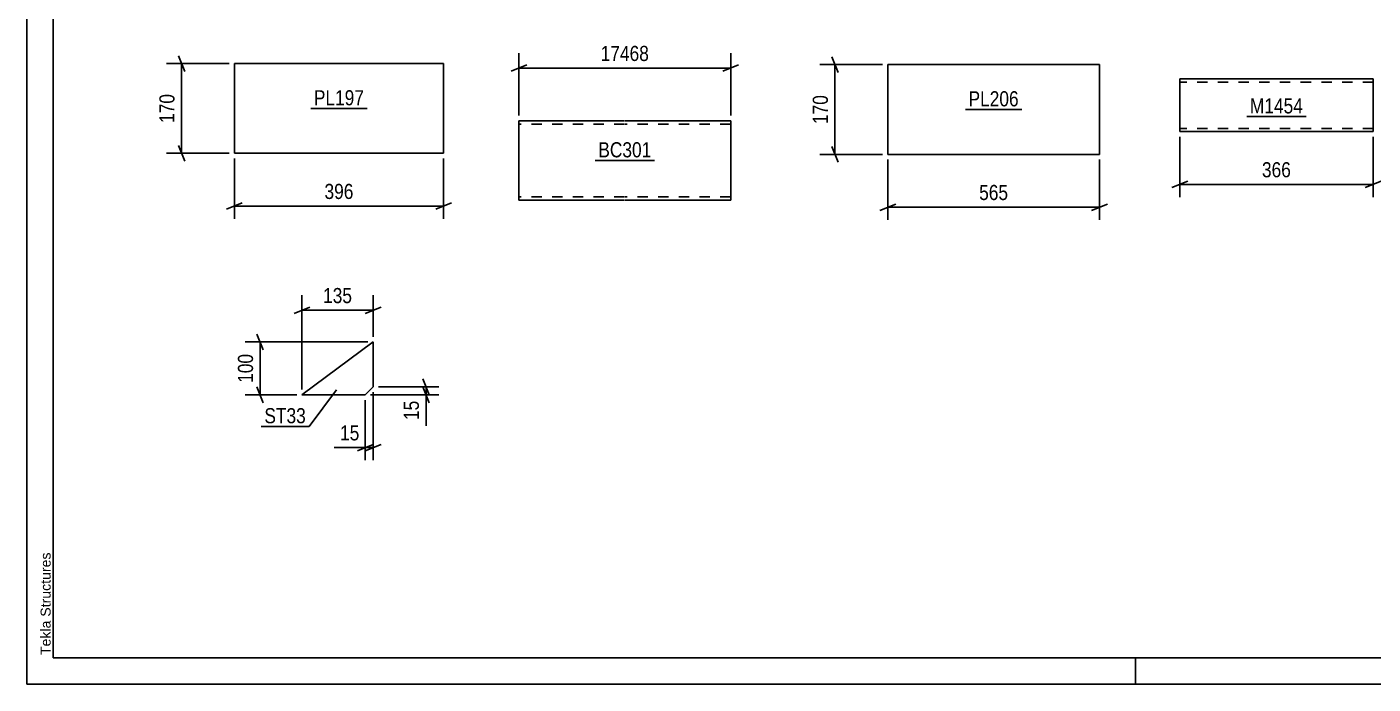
# Model space of a CAD drawing. Header units: millimetres. Extents: x 0 to 420, y 0 to 297.
# Drawn here: x 0 to 255, y 0 to 124.5 of the extents above; entities that cross this region are included whole.
import ezdxf

# ---------------------------------------------------------------- set-up
doc = ezdxf.new("R2010")
doc.units = ezdxf.units.MM
doc.linetypes.add('DXK_LINE_DOT2', pattern=[3.9198, 1.9599, -1.9599])
doc.styles.add('Arial', font='ARIAL.TTF', dxfattribs={"height": 0.2})
doc.styles.add('Arial Narrow', font='ARIALN.TTF', dxfattribs={"height": 0.2})

# ---------------------------------------------------------------- blocks, each defined once
blk = doc.blocks.new('Unknown-318465427-1115')
at = {"color": 5, "linetype": 'Continuous'}
for p, q in [((0, 297), (0, 0)), ((5, 292), (5, 5)), ((0, 0), (0, 5)), ((5, 5), (415, 5)), ((210, 0), (210, 5)), ((0, 0), (420, 0))]:
    blk.add_line(p, q, dxfattribs=at)
at = {"color": 174, "linetype": 'Continuous', "style": 'Arial'}
blk.add_text('Tekla Structures', height=1.9102, rotation=90, dxfattribs=at).set_placement((4.5, 5.5))
blk = doc.blocks.new('Part-318465427-17076 - 17075')
at = {"color": 2, "linetype": 'Continuous'}
for p, q in [((218.39, 113.46), (218.39, 114.66)), ((218.39, 114.66), (255, 114.66)), ((218.39, 105.86), (218.39, 113.46)), ((255, 114.66), (255, 114.56)), ((255, 114.56), (255, 113.46)), ((255, 113.46), (255, 104.66)), ((218.39, 104.75), (218.39, 105.86)), ((218.39, 104.66), (218.39, 104.75)), ((255, 104.66), (218.39, 104.66))]:
    blk.add_line(p, q, dxfattribs=at)
at = {"color": 7, "linetype": 'DXK_LINE_DOT2'}
for p, q in [((255, 114.06), (218.39, 114.06)), ((255, 114.3), (255, 113.46)), ((218.39, 105.86), (218.39, 105.01)), ((218.39, 105.26), (218.39, 105.3)), ((255, 105.26), (218.39, 105.26)), ((218.39, 104.66), (218.39, 104.66)), ((255, 105.3), (255, 105.4)), ((255, 105.26), (255, 105.3)), ((255, 105.26), (255, 105.3))]:
    blk.add_line(p, q, dxfattribs=at)
blk = doc.blocks.new('Part-318465427-17010 - 17009')
at = {"color": 2, "linetype": 'Continuous'}
for p, q in [((39.3, 117.55), (39.3, 100.55)), ((78.93, 117.55), (39.3, 117.55)), ((78.93, 100.55), (78.93, 117.55)), ((39.3, 100.55), (78.93, 100.55))]:
    blk.add_line(p, q, dxfattribs=at)
blk = doc.blocks.new('Part-318465427-16982 - 16981')
at = {"color": 2, "linetype": 'Continuous'}
for p, q in [((93.21, 91.78), (93.21, 106.69)), ((93.21, 106.69), (113.21, 106.69)), ((113.31, 106.69), (133.31, 106.69)), ((133.31, 91.69), (133.31, 106.69)), ((93.21, 91.78), (93.21, 91.69)), ((93.21, 91.69), (113.21, 91.69)), ((113.31, 91.69), (133.31, 91.69))]:
    blk.add_line(p, q, dxfattribs=at)
at = {"color": 7, "linetype": 'DXK_LINE_DOT2'}
for p, q in [((113.21, 106.09), (93.21, 106.09)), ((133.31, 106.09), (113.31, 106.09)), ((93.21, 92.29), (93.21, 92.34)), ((113.21, 92.29), (93.21, 92.29)), ((133.31, 92.29), (113.31, 92.29)), ((133.31, 92.29), (133.31, 92.34))]:
    blk.add_line(p, q, dxfattribs=at)
blk = doc.blocks.new('Part-318465427-17034 - 17033')
at = {"color": 2, "linetype": 'Continuous'}
for p, q in [((183.07, 117.35), (163.07, 117.35)), ((163.07, 117.35), (163.07, 100.35)), ((203.17, 117.35), (183.17, 117.35)), ((203.17, 100.35), (203.17, 117.35)), ((163.07, 100.35), (183.07, 100.35)), ((183.17, 100.35), (203.17, 100.35))]:
    blk.add_line(p, q, dxfattribs=at)
blk = doc.blocks.new('Part-318465427-17193 - 17192')
at = {"color": 2, "linetype": 'Continuous'}
for p, q in [((52.1, 54.81), (65.6, 64.81)), ((65.6, 64.81), (65.6, 56.31)), ((64.1, 54.81), (65.6, 56.31)), ((52.1, 54.81), (64.1, 54.81))]:
    blk.add_line(p, q, dxfattribs=at)
blk = doc.blocks.new('StraightDimension-318465427-17359 - 17075')
at = {"color": 7, "linetype": 'Continuous'}
for p, q in [((218.39, 103.66), (218.39, 92.26)), ((255, 103.66), (255, 92.26)), ((219.89, 95.26), (216.89, 94.06)), ((218.39, 94.66), (255, 94.66)), ((253.5, 94.06), (256.5, 95.26))]:
    blk.add_line(p, q, dxfattribs=at)
at = {"color": 0}
blk.add_wipeout([(240.04, 95.41), (240.04, 99.61), (233.35, 99.61), (233.35, 95.41)], dxfattribs=at)
at = {"color": 3, "style": 'Arial Narrow'}
blk.add_text('366', height=2.863, dxfattribs=at).set_placement((233.95, 96.01))
blk = doc.blocks.new('StraightDimension-318465427-17335 - 17009')
at = {"color": 7, "linetype": 'Continuous'}
for p, q in [((39.3, 99.55), (39.3, 88.15)), ((78.93, 99.55), (78.93, 88.15)), ((40.8, 91.15), (37.8, 89.95)), ((39.3, 90.55), (78.93, 90.55)), ((77.43, 89.95), (80.43, 91.15))]:
    blk.add_line(p, q, dxfattribs=at)
at = {"color": 0}
blk.add_wipeout([(62.46, 91.3), (62.46, 95.5), (55.77, 95.5), (55.77, 91.3)], dxfattribs=at)
at = {"color": 3, "style": 'Arial Narrow'}
blk.add_text('396', height=2.863, dxfattribs=at).set_placement((56.37, 91.9))
blk = doc.blocks.new('StraightDimension-318465427-17331 - 17009')
at = {"color": 7, "linetype": 'Continuous'}
for p, q in [((38.3, 117.55), (26.45, 117.55)), ((29.9, 116.05), (28.7, 119.05)), ((29.3, 100.55), (29.3, 117.55)), ((28.7, 102.05), (29.9, 99.05)), ((38.3, 100.55), (26.45, 100.55))]:
    blk.add_line(p, q, dxfattribs=at)
at = {"color": 0}
blk.add_wipeout([(28.55, 112.39), (24.35, 112.39), (24.35, 105.71), (28.55, 105.71)], dxfattribs=at)
at = {"color": 3, "style": 'Arial Narrow'}
blk.add_text('170', height=2.863, rotation=90.0002, dxfattribs=at).set_placement((27.95, 106.31))
blk = doc.blocks.new('StraightDimension-318465427-17287 - 16981')
at = {"color": 7, "linetype": 'Continuous'}
for p, q in [((93.21, 107.69), (93.21, 119.54)), ((133.31, 107.69), (133.31, 119.54)), ((94.71, 117.29), (91.71, 116.09)), ((93.21, 116.69), (133.31, 116.69)), ((131.81, 116.09), (134.81, 117.29))]:
    blk.add_line(p, q, dxfattribs=at)
at = {"color": 0}
blk.add_wipeout([(118.43, 117.44), (118.43, 121.64), (108.09, 121.64), (108.09, 117.44)], dxfattribs=at)
at = {"color": 3, "style": 'Arial Narrow'}
blk.add_text('17468', height=2.863, dxfattribs=at).set_placement((108.69, 118.04))
blk = doc.blocks.new('StraightDimension-318465427-17339 - 17033')
at = {"color": 7, "linetype": 'Continuous'}
for p, q in [((162.07, 117.35), (150.22, 117.35)), ((153.67, 115.85), (152.47, 118.85)), ((153.07, 100.35), (153.07, 117.35)), ((162.07, 100.35), (150.22, 100.35)), ((152.47, 101.85), (153.67, 98.85))]:
    blk.add_line(p, q, dxfattribs=at)
at = {"color": 0}
blk.add_wipeout([(152.32, 112.19), (148.12, 112.19), (148.12, 105.5), (152.32, 105.5)], dxfattribs=at)
at = {"color": 3, "style": 'Arial Narrow'}
blk.add_text('170', height=2.863, rotation=90.0002, dxfattribs=at).set_placement((151.72, 106.1))
blk = doc.blocks.new('StraightDimension-318465427-17343 - 17033')
at = {"color": 7, "linetype": 'Continuous'}
for p, q in [((163.07, 99.35), (163.07, 87.95)), ((203.17, 99.35), (203.17, 87.95)), ((164.57, 90.95), (161.57, 89.75)), ((163.07, 90.35), (203.17, 90.35)), ((201.67, 89.75), (204.67, 90.95))]:
    blk.add_line(p, q, dxfattribs=at)
at = {"color": 0}
blk.add_wipeout([(186.46, 91.1), (186.46, 95.3), (179.78, 95.3), (179.78, 91.1)], dxfattribs=at)
at = {"color": 3, "style": 'Arial Narrow'}
blk.add_text('565', height=2.863, dxfattribs=at).set_placement((180.38, 91.7))
blk = doc.blocks.new('StraightDimension-318465427-17731 - 17192')
at = {"color": 7, "linetype": 'Continuous'}
for p, q in [((64.1, 53.81), (64.1, 42.41)), ((65.6, 55.31), (65.6, 42.41)), ((62.6, 44.21), (65.6, 45.41)), ((67.1, 45.41), (64.1, 44.21)), ((64.1, 44.81), (65.6, 44.81))]:
    blk.add_line(p, q, dxfattribs=at)
at = {"color": 0}
blk.add_wipeout([(63.57, 45.56), (63.57, 49.76), (58.72, 49.76), (58.72, 45.56)], dxfattribs=at)
at = {"color": 7, "linetype": 'Continuous'}
blk.add_line((64.1, 44.81), (58.19, 44.81), dxfattribs=at)
blk.add_line((64.1, 44.81), (58.19, 44.81), dxfattribs=at)
at = {"color": 3, "style": 'Arial Narrow'}
blk.add_text('15', height=2.863, dxfattribs=at).set_placement((59.32, 46.16))
blk = doc.blocks.new('StraightDimension-318465427-17723 - 17192')
at = {"color": 7, "linetype": 'Continuous'}
for p, q in [((66.6, 56.31), (78, 56.31)), ((75, 57.81), (76.2, 54.81)), ((76.2, 53.31), (75, 56.31)), ((75.6, 54.81), (75.6, 56.31)), ((65.1, 54.81), (78, 54.81))]:
    blk.add_line(p, q, dxfattribs=at)
at = {"color": 0}
blk.add_wipeout([(74.85, 54.29), (70.65, 54.29), (70.65, 49.43), (74.85, 49.43)], dxfattribs=at)
at = {"color": 7, "linetype": 'Continuous'}
blk.add_line((75.6, 54.81), (75.6, 48.9), dxfattribs=at)
blk.add_line((75.6, 54.81), (75.6, 48.9), dxfattribs=at)
at = {"color": 3, "style": 'Arial Narrow'}
blk.add_text('15', height=2.863, rotation=90.0002, dxfattribs=at).set_placement((74.25, 50.03))
blk = doc.blocks.new('StraightDimension-318465427-17735 - 17192')
at = {"color": 7, "linetype": 'Continuous'}
for p, q in [((53.6, 71.42), (50.6, 70.22)), ((52.1, 55.81), (52.1, 73.67)), ((64.1, 70.22), (67.1, 71.42)), ((65.6, 65.81), (65.6, 73.67)), ((52.1, 70.82), (65.6, 70.82))]:
    blk.add_line(p, q, dxfattribs=at)
at = {"color": 0}
blk.add_wipeout([(62.19, 71.57), (62.19, 75.77), (55.5, 75.77), (55.5, 71.57)], dxfattribs=at)
at = {"color": 3, "style": 'Arial Narrow'}
blk.add_text('135', height=2.863, dxfattribs=at).set_placement((56.1, 72.17))
blk = doc.blocks.new('StraightDimension-318465427-17727 - 17192')
at = {"color": 7, "linetype": 'Continuous'}
for p, q in [((43.58, 66.31), (44.78, 63.31)), ((64.6, 64.81), (41.33, 64.81)), ((44.18, 54.81), (44.18, 64.81)), ((44.78, 53.31), (43.58, 56.31)), ((51.1, 54.81), (41.33, 54.81))]:
    blk.add_line(p, q, dxfattribs=at)
at = {"color": 0}
blk.add_wipeout([(43.43, 63.15), (39.23, 63.15), (39.23, 56.47), (43.43, 56.47)], dxfattribs=at)
at = {"color": 3, "style": 'Arial Narrow'}
blk.add_text('100', height=2.863, rotation=90.0002, dxfattribs=at).set_placement((42.83, 57.07))
blk = doc.blocks.new('Mark-318465427-17779 - 17075')
at = {"color": 0}
blk.add_wipeout([(241.72, 108.11), (241.72, 111.11), (231.67, 111.11), (231.67, 108.11)], dxfattribs=at)
blk.add_wipeout([(241.72, 108.11), (241.72, 111.11), (231.67, 111.11), (231.67, 108.11)], dxfattribs=at)
at = {"color": 30, "linetype": 'Continuous'}
blk.add_line((231.07, 107.51), (242.32, 107.51), dxfattribs=at)
at = {"color": 3, "style": 'Arial Narrow'}
blk.add_text('M1454', height=2.863, dxfattribs=at).set_placement((231.67, 108.11))
blk = doc.blocks.new('Mark-318465427-17767 - 17009')
at = {"color": 0}
blk.add_wipeout([(63.87, 109.65), (63.87, 112.65), (54.36, 112.65), (54.36, 109.65)], dxfattribs=at)
blk.add_wipeout([(63.87, 109.65), (63.87, 112.65), (54.36, 112.65), (54.36, 109.65)], dxfattribs=at)
at = {"color": 30, "linetype": 'Continuous'}
blk.add_line((53.76, 109.05), (64.47, 109.05), dxfattribs=at)
at = {"color": 3, "style": 'Arial Narrow'}
blk.add_text('PL197', height=2.863, dxfattribs=at).set_placement((54.36, 109.65))
blk = doc.blocks.new('Mark-318465427-17760 - 16981')
at = {"color": 0}
blk.add_wipeout([(118.29, 99.79), (118.29, 102.79), (108.24, 102.79), (108.24, 99.79)], dxfattribs=at)
blk.add_wipeout([(118.29, 99.79), (118.29, 102.79), (108.24, 102.79), (108.24, 99.79)], dxfattribs=at)
at = {"color": 30, "linetype": 'Continuous'}
blk.add_line((107.64, 99.19), (118.89, 99.19), dxfattribs=at)
at = {"color": 3, "style": 'Arial Narrow'}
blk.add_text('BC301', height=2.863, dxfattribs=at).set_placement((108.24, 99.79))
blk = doc.blocks.new('Mark-318465427-17770 - 17033')
at = {"color": 0}
blk.add_wipeout([(187.87, 109.45), (187.87, 112.45), (178.37, 112.45), (178.37, 109.45)], dxfattribs=at)
blk.add_wipeout([(187.87, 109.45), (187.87, 112.45), (178.37, 112.45), (178.37, 109.45)], dxfattribs=at)
at = {"color": 30, "linetype": 'Continuous'}
blk.add_line((177.77, 108.85), (188.47, 108.85), dxfattribs=at)
at = {"color": 3, "style": 'Arial Narrow'}
blk.add_text('PL206', height=2.863, dxfattribs=at).set_placement((178.37, 109.45))
blk = doc.blocks.new('Mark-318465427-17809 - 17192')
at = {"color": 0}
blk.add_wipeout([(52.84, 49.41), (52.84, 52.41), (44.98, 52.41), (44.98, 49.41)], dxfattribs=at)
blk.add_wipeout([(52.84, 49.41), (52.84, 52.41), (44.98, 52.41), (44.98, 49.41)], dxfattribs=at)
at = {"color": 30, "linetype": 'Continuous'}
for p in [(58.65, 55.76), (44.38, 48.81)]:
    blk.add_line(p, (53.44, 48.81), dxfattribs=at)
at = {"color": 3, "style": 'Arial Narrow'}
blk.add_text('ST33', height=2.863, dxfattribs=at).set_placement((44.98, 49.41))

msp = doc.modelspace()

# ---------------------------------------------------------------- block references
for name in ['Unknown-318465427-1115', 'Part-318465427-17010 - 17009', 'Part-318465427-17034 - 17033', 'Part-318465427-17076 - 17075', 'Part-318465427-16982 - 16981', 'Part-318465427-17193 - 17192']:
    msp.add_blockref(name, (0, 0))

# ---------------------------------------------------------------- next in the draw order: block references
for name in ['StraightDimension-318465427-17287 - 16981', 'StraightDimension-318465427-17339 - 17033', 'Mark-318465427-17767 - 17009', 'Mark-318465427-17770 - 17033', 'Mark-318465427-17779 - 17075', 'Mark-318465427-17760 - 16981', 'StraightDimension-318465427-17359 - 17075', 'StraightDimension-318465427-17335 - 17009', 'StraightDimension-318465427-17731 - 17192']:
    msp.add_blockref(name, (0, 0))

# ---------------------------------------------------------------- next in the draw order: block references
for name in ['StraightDimension-318465427-17331 - 17009', 'StraightDimension-318465427-17343 - 17033', 'StraightDimension-318465427-17723 - 17192']:
    msp.add_blockref(name, (0, 0))

# ---------------------------------------------------------------- next in the draw order: block references
msp.add_blockref('StraightDimension-318465427-17735 - 17192', (0, 0))

# ---------------------------------------------------------------- next in the draw order: block references
msp.add_blockref('StraightDimension-318465427-17727 - 17192', (0, 0))

# ---------------------------------------------------------------- next in the draw order: block references
msp.add_blockref('Mark-318465427-17809 - 17192', (0, 0))

doc.saveas('drawing.dxf')
